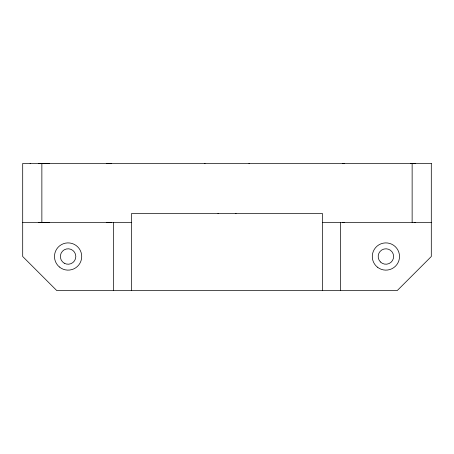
<?xml version="1.0" encoding="UTF-8"?>
<svg xmlns="http://www.w3.org/2000/svg" width="454" height="454" viewBox="0 0 454 454"><rect width="100%" height="100%" fill="white"/><g stroke="black" fill="none" stroke-linecap="round" stroke-linejoin="round"><path stroke-width="0.68" d="M30.1 163.44L30.412 163.44M39.827 163.44L38.59 163.44L49.231 163.446M109.993 163.446L111.23 163.446L106.367 163.446M431.3 163.497L22.7 163.44L22.7 256.51L56.75 290.56L397.25 290.56L431.3 256.51L431.3 163.451M410.547 163.451L415.41 163.451L414.173 163.451M39.821 222.46L38.584 222.46L49.225 222.46M109.987 222.466L111.224 222.466L106.361 222.46M22.7 222.46L131.66 222.46M322.34 222.46L431.3 222.46M204.3 163.44L205.072 163.44M248.928 163.44L249.7 163.44M217.92 213.38L218.226 213.38M235.768 213.38L236.08 213.38M412.136 163.451L412.136 222.46M340.5 222.46L340.5 290.56M322.34 290.56L322.34 213.38L131.66 213.38L131.66 290.56M113.5 222.46L113.5 290.56M41.864 163.44L41.864 222.46M344.007 163.446L342.77 163.446L344.007 163.446M344.001 222.46L342.764 222.46L344.001 222.46M415.404 222.466L414.167 222.466L415.404 222.466M64.241 263.195A7.718 7.718 0 0 0 75.818 256.51A7.718 7.718 0 0 0 64.241 249.825A7.718 7.718 0 0 0 64.241 263.195M380.441 261.969A7.718 7.718 0 0 0 393.357 258.508A7.718 7.718 0 0 0 383.902 249.059A7.718 7.718 0 0 0 380.441 261.969M59.366 266.963A13.62 13.62 0 0 0 81.516 258.848A13.62 13.62 0 0 0 63.412 243.724A13.62 13.62 0 0 0 59.366 266.963M377.41 267.162A13.62 13.62 0 0 0 399.367 258.536A13.62 13.62 0 0 0 380.917 243.838A13.62 13.62 0 0 0 377.41 267.162"/></g></svg>
